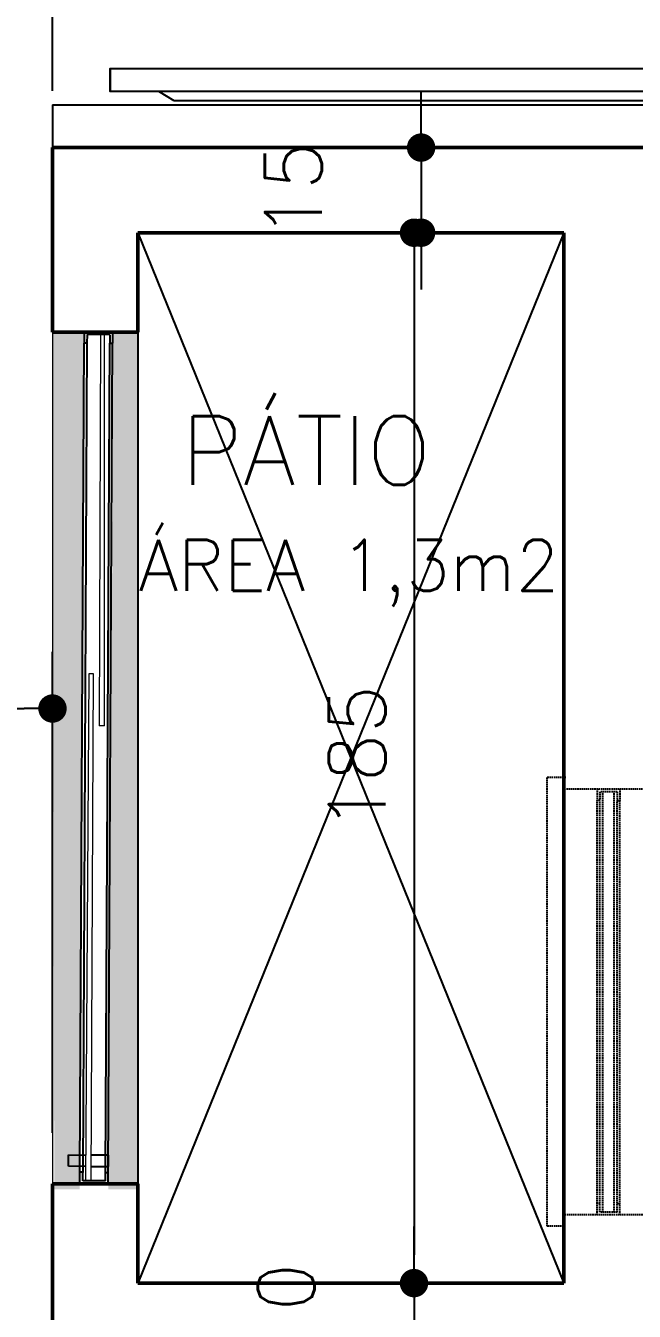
# Model space of a CAD drawing. Header units: inches. Extents: x 580771 to 691655, y 7719261 to 7829530.
# Drawn here: x 687464.4 to 687571.5, y 7727443.2 to 7727669.6 of the extents above; entities that cross this region are included whole.
import ezdxf

# ---------------------------------------------------------------- set-up
doc = ezdxf.new("R2010")
doc.units = ezdxf.units.IN
doc.header["$MEASUREMENT"] = 0
doc.header["$PDMODE"] = 2
doc.linetypes.add('HIDDEN', pattern=[0.375, 0.25, -0.125])
for name, color, linetype in [('02', 2, 'Continuous'), ('ACESSORIOS', 2, 'Continuous'), ('Hachuria - Moveis', 1, 'Continuous'), ('Layer3', 3, 'Continuous'), ('NIVEL', 2, 'Continuous'), ('Piso', 55, 'Continuous'), ('PN010', 1, 'Continuous'), ('Projeção Janela - Viga', 1, 'HIDDEN')]:
    doc.layers.add(name, color=color, linetype=linetype)
for name, color, linetype, lineweight in [('Hachura', 1, 'Continuous', 9), ('Parede Baixa', 5, 'Continuous', 50), ('Pisos Externos', 15, 'Continuous', 9), ('Portas - Janelas', 2, 'Continuous', 20)]:
    doc.layers.add(name, color=color, linetype=linetype, lineweight=lineweight)
doc.styles.add('R80E50', font='romans.shx', dxfattribs={"height": 10})
doc.dimstyles.new('ARQ50', dxfattribs={"dimscale": 50, "dimtxt": 10, "dimasz": 0.1, "dimexe": 0.2, "dimexo": 0.2, "dimgap": 0.1, "dimtad": 1, "dimdec": 0, "dimzin": 12, "dimdsep": 46, "dimtxsty": 'R80E50', "dimblk1": 'DOT', "dimblk2": 'DOT', "dimsah": 1, "dimcen": 0.4, "dimclrd": 15, "dimclre": 15, "dimclrt": 3, "dimadec": 0, "dimazin": 0, "dimtfac": 1, "dimtdec": 0, "dimtmove": 2, "dimatfit": 3, "dimldrblk": 'DOT', "dimfxl": 0.2, "dimtolj": 1, "dimtzin": 12, "dimarcsym": 0})

# ---------------------------------------------------------------- blocks, each defined once
blk = doc.blocks.new('_DOT')
at = {"color": 0, "linetype": 'ByBlock'}
blk.add_line((-0.5, 0), (-1, 0), dxfattribs=at)
at = {"color": 0, "linetype": 'ByBlock', "const_width": 0.5}
blk.add_lwpolyline([(-0.25, 0, 1), (0.25, 0, 1)], format="xyb", close=True, dxfattribs=at)
blk = doc.blocks.new('*D173')
at = {"layer": 'Defpoints', "color": 0, "transparency": 16777216}
for p in [(687469.08, 7727549.37), (687234.08, 7727521.17), (687469.08, 7727464.67)]:
    blk.add_point(p, dxfattribs=at)
at = {"layer": 'NIVEL', "color": 15, "lineweight": -2, "transparency": 16777216}
for p, q in [((687234.08, 7727531.17), (687234.08, 7727559.37)), ((687469.08, 7727474.67), (687469.08, 7727559.37)), ((687239.08, 7727549.37), (687464.08, 7727549.37))]:
    blk.add_line(p, q, dxfattribs=at)
at = {"layer": 'NIVEL', "color": 15, "lineweight": -2, "transparency": 16777216, "xscale": 5, "yscale": 5, "zscale": 5, "rotation": 180}
blk.add_blockref('_DOT', (687234.08, 7727549.37), dxfattribs=at)
at = {"layer": 'NIVEL', "color": 15, "lineweight": -2, "transparency": 16777216, "xscale": 5, "yscale": 5, "zscale": 5}
blk.add_blockref('_DOT', (687469.08, 7727549.37), dxfattribs=at)
at = {"layer": 'NIVEL', "color": 3, "transparency": 16777216, "insert": (687351.58, 7727559.37), "char_height": 10, "attachment_point": 5, "style": 'R80E50'}
blk.add_mtext('\\A1;235', dxfattribs=at)
blk = doc.blocks.new('*D174')
at = {"layer": 'Defpoints', "color": 0, "transparency": 16777216}
for p in [(687744.08, 7727680.15), (687469.08, 7727648.17), (687744.08, 7727648.17)]:
    blk.add_point(p, dxfattribs=at)
at = {"layer": 'NIVEL', "color": 15, "lineweight": -2, "transparency": 16777216}
for p, q in [((687469.08, 7727658.17), (687469.08, 7727690.15)), ((687744.08, 7727658.17), (687744.08, 7727690.15)), ((687474.08, 7727680.15), (687739.08, 7727680.15))]:
    blk.add_line(p, q, dxfattribs=at)
at = {"layer": 'NIVEL', "color": 15, "lineweight": -2, "transparency": 16777216, "xscale": 5, "yscale": 5, "zscale": 5, "rotation": 180}
blk.add_blockref('_DOT', (687469.08, 7727680.15), dxfattribs=at)
at = {"layer": 'NIVEL', "color": 15, "lineweight": -2, "transparency": 16777216, "xscale": 5, "yscale": 5, "zscale": 5}
blk.add_blockref('_DOT', (687744.08, 7727680.15), dxfattribs=at)
at = {"layer": 'NIVEL', "color": 3, "transparency": 16777216, "insert": (687606.58, 7727690.15), "char_height": 10, "attachment_point": 5, "style": 'R80E50'}
blk.add_mtext('\\A1;275', dxfattribs=at)
blk = doc.blocks.new('*D175')
at = {"layer": 'Defpoints', "color": 0, "transparency": 16777216}
for p in [(687559.08, 7727648.17), (687533.98, 7727633.17), (687559.08, 7727633.17)]:
    blk.add_point(p, dxfattribs=at)
at = {"layer": 'NIVEL', "color": 15, "lineweight": -2, "transparency": 16777216}
for p, q in [((687533.98, 7727653.17), (687533.98, 7727658.17)), ((687549.08, 7727648.17), (687523.98, 7727648.17)), ((687533.98, 7727648.17), (687533.98, 7727633.17)), ((687549.08, 7727633.17), (687523.98, 7727633.17)), ((687533.98, 7727628.17), (687533.98, 7727623.17))]:
    blk.add_line(p, q, dxfattribs=at)
at = {"layer": 'NIVEL', "color": 15, "lineweight": -2, "transparency": 16777216, "xscale": 5, "yscale": 5, "zscale": 5}
for p, rotation in [((687533.98, 7727648.17), 270), ((687533.98, 7727633.17), 90)]:
    blk.add_blockref('_DOT', p, dxfattribs=dict(at, rotation=rotation))
at = {"layer": 'NIVEL', "color": 3, "transparency": 16777216, "insert": (687511.48, 7727640.67), "char_height": 10, "attachment_point": 5, "rotation": 90, "style": 'R80E50'}
blk.add_mtext('\\A1;15', dxfattribs=at)
blk = doc.blocks.new('*D176')
at = {"layer": 'Defpoints', "color": 0, "transparency": 16777216}
for p in [(687559.08, 7727633.17), (687532.73, 7727448.17), (687559.08, 7727448.17)]:
    blk.add_point(p, dxfattribs=at)
at = {"layer": 'NIVEL', "color": 15, "lineweight": -2, "transparency": 16777216}
for p, q in [((687549.08, 7727633.17), (687522.73, 7727633.17)), ((687532.73, 7727628.17), (687532.73, 7727453.17)), ((687549.08, 7727448.17), (687522.73, 7727448.17))]:
    blk.add_line(p, q, dxfattribs=at)
at = {"layer": 'NIVEL', "color": 15, "lineweight": -2, "transparency": 16777216, "xscale": 5, "yscale": 5, "zscale": 5}
for p, rotation in [((687532.73, 7727633.17), 90), ((687532.73, 7727448.17), 270)]:
    blk.add_blockref('_DOT', p, dxfattribs=dict(at, rotation=rotation))
at = {"layer": 'NIVEL', "color": 3, "transparency": 16777216, "insert": (687522.73, 7727540.67), "char_height": 10, "attachment_point": 5, "rotation": 90, "style": 'R80E50'}
blk.add_mtext('\\A1;185', dxfattribs=at)
blk = doc.blocks.new('*D177')
at = {"layer": 'Defpoints', "color": 0, "transparency": 16777216}
for p in [(687559.08, 7727448.17), (687532.73, 7727438.17), (687559.08, 7727438.17)]:
    blk.add_point(p, dxfattribs=at)
at = {"layer": 'NIVEL', "color": 15, "lineweight": -2, "transparency": 16777216}
for p, q in [((687532.73, 7727453.17), (687532.73, 7727458.17)), ((687549.08, 7727448.17), (687522.73, 7727448.17)), ((687532.73, 7727448.17), (687532.73, 7727438.17)), ((687549.08, 7727438.17), (687522.73, 7727438.17)), ((687532.73, 7727433.17), (687532.73, 7727428.17))]:
    blk.add_line(p, q, dxfattribs=at)
at = {"layer": 'NIVEL', "color": 15, "lineweight": -2, "transparency": 16777216, "xscale": 5, "yscale": 5, "zscale": 5}
for p, rotation in [((687532.73, 7727448.17), 270), ((687532.73, 7727438.17), 90)]:
    blk.add_blockref('_DOT', p, dxfattribs=dict(at, rotation=rotation))
at = {"layer": 'NIVEL', "color": 3, "transparency": 16777216, "insert": (687510.23, 7727443.17), "char_height": 10, "attachment_point": 5, "rotation": 90, "style": 'R80E50'}
blk.add_mtext('\\A1;10', dxfattribs=at)

msp = doc.modelspace()

# ---------------------------------------------------------------- hatches: boundary and pattern name
at = {"layer": 'Pisos Externos'}
h = msp.add_hatch(dxfattribs=at)
h.set_pattern_fill('AR-SAND', color=256, scale=0.05, angle=225.08858)
h.set_pattern_definition([(262.5885755, (694331.484, 7663405.886), (1.78949214, -1.67100301), [0, -1.9304, 0, -2.159, 0, -2.06375]), (232.5885755, (694331.484, 7663405.886), (0.95142842, -4.12219834), [0, -1.0414, 0, -1.7399, 0, -0.66675]), (192.5885755, (694332.5868, 7663406.9923), (-2.78716461, -2.80597368), [0, -0.635, 0, -2.286, 0, -2.9845]), (182.5885755, (694332.5868, 7663406.9923), (-1.90601143, -3.49070464), [0, -0.3175, 0, -1.4986, 0, -1.7145])])
h.paths.add_polyline_path([(687484.078, 7727615.671), (687484.078, 7727464.671), (687478.893, 7727464.681), (687478.908, 7727467.647), (687479.656, 7727583.644), (687479.668, 7727615.647)])
h.paths.add_polyline_path([(687474.668, 7727615.671), (687474.656, 7727583.677), (687473.908, 7727467.679), (687473.893, 7727464.692), (687469.404, 7727464.701), (687469.078, 7727615.671)])

# ---------------------------------------------------------------- linework, layer by layer
msp.add_line((687479.264, 7727662.078), (687479.264, 7727658.052))
at = {"layer": 'ACESSORIOS'}
for q in [(687469.078, 7727648.171), (687604.112, 7727655.72)]:
    msp.add_line((687469.096, 7727655.72), q, dxfattribs=at)
at = {"layer": 'Hachura'}
msp.add_line((687478.221, 7727546.321), (687477.315, 7727546.321), dxfattribs=at)
for points in [[(687477.535, 7727615.215), (687477.315, 7727546.321)], [(687478.221, 7727546.321), (687478.231, 7727615.211)], [(687475.474, 7727555.508), (687474.898, 7727466.173)], [(687475.898, 7727466.166), (687476.282, 7727555.508), (687475.474, 7727555.508)]]:
    msp.add_lwpolyline(points, dxfattribs=at)
at = {"layer": 'Hachuria - Moveis'}
for p, q in [((687474.668, 7727615.671), (687474.656, 7727613.734)), ((687475.165, 7727615.231), (687475.156, 7727613.731)), ((687479.165, 7727615.205), (687475.165, 7727615.231)), ((687479.165, 7727615.205), (687479.156, 7727613.705)), ((687479.668, 7727615.647), (687479.656, 7727613.702)), ((687475.156, 7727613.731), (687474.656, 7727613.734)), ((687479.156, 7727613.705), (687479.656, 7727613.702)), ((687473.895, 7727465.671), (687473.908, 7727467.707)), ((687474.408, 7727467.704), (687473.908, 7727467.707)), ((687474.398, 7727466.204), (687474.408, 7727467.704)), ((687478.398, 7727466.178), (687478.408, 7727467.678)), ((687478.408, 7727467.678), (687478.908, 7727467.675)), ((687478.895, 7727465.671), (687478.908, 7727467.675)), ((687478.398, 7727466.178), (687474.398, 7727466.204))]:
    msp.add_line(p, q, dxfattribs=at)
at = {"layer": 'Parede Baixa'}
for p, q in [((687469.078, 7727648.171), (687744.078, 7727648.171)), ((687469.078, 7727648.171), (687469.078, 7727615.671)), ((687484.078, 7727633.171), (687559.078, 7727633.171)), ((687484.078, 7727633.171), (687484.078, 7727615.671)), ((687559.078, 7727633.171), (687559.078, 7727448.171)), ((687469.078, 7727615.671), (687484.078, 7727615.671)), ((687469.078, 7727465.671), (687484.078, 7727465.671)), ((687469.078, 7727465.671), (687469.078, 7727438.171)), ((687484.078, 7727465.671), (687484.078, 7727448.171)), ((687484.078, 7727448.171), (687559.078, 7727448.171))]:
    msp.add_line(p, q, dxfattribs=at)
at = {"layer": 'Piso'}
for p, q in [((687559.078, 7727633.171), (687484.078, 7727448.171)), ((687484.078, 7727633.171), (687559.078, 7727448.171)), ((687473.908, 7727467.679), (687474.656, 7727613.734)), ((687475.156, 7727613.731), (687474.408, 7727467.676)), ((687478.408, 7727467.65), (687479.156, 7727613.705)), ((687478.908, 7727467.647), (687479.656, 7727613.702))]:
    msp.add_line(p, q, dxfattribs=at)
at = {"layer": 'PN010'}
for p, q in [((687490.502, 7727656.394), (687487.787, 7727658.052)), ((687586.611, 7727656.394), (687490.502, 7727656.394)), ((687484.078, 7727615.671), (687484.078, 7727464.671)), ((687471.915, 7727468.747), (687471.924, 7727470.747)), ((687471.924, 7727470.747), (687474.927, 7727470.728)), ((687478.924, 7727470.713), (687475.927, 7727470.732)), ((687478.914, 7727468.713), (687478.924, 7727470.713)), ((687474.915, 7727468.732), (687471.915, 7727468.747)), ((687475.915, 7727468.728), (687478.914, 7727468.713))]:
    msp.add_line(p, q, dxfattribs=at)
msp.add_lwpolyline([(687599.264, 7727662.078), (687599.264, 7727658.052), (687479.264, 7727658.052), (687479.264, 7727662.078)], close=True, dxfattribs=at)
at = {"layer": 'Portas - Janelas'}
msp.add_line((687469.078, 7727615.671), (687469.078, 7727464.671), dxfattribs=at)
at = {"layer": 'Projeção Janela - Viga'}
for p, q in [((687559.445, 7727537.195), (687556.099, 7727537.195)), ((687556.099, 7727537.195), (687556.099, 7727458.197)), ((687574.466, 7727535.195), (687559.435, 7727535.195)), ((687564.967, 7727535.195), (687564.967, 7727533.195)), ((687565.467, 7727533.195), (687564.967, 7727533.195)), ((687564.967, 7727462.195), (687564.967, 7727533.195)), ((687568.467, 7727534.695), (687565.467, 7727534.695)), ((687565.467, 7727534.695), (687565.467, 7727533.195)), ((687565.467, 7727462.195), (687565.467, 7727533.195)), ((687565.967, 7727460.695), (687565.967, 7727534.695)), ((687567.967, 7727460.695), (687567.967, 7727534.695)), ((687568.467, 7727534.695), (687568.467, 7727533.195)), ((687568.467, 7727533.195), (687568.967, 7727533.195)), ((687568.467, 7727460.695), (687568.467, 7727533.195)), ((687568.967, 7727535.195), (687568.967, 7727533.195)), ((687568.967, 7727460.195), (687568.967, 7727533.195)), ((687564.967, 7727460.195), (687564.967, 7727462.195)), ((687565.467, 7727462.195), (687564.967, 7727462.195)), ((687565.467, 7727460.695), (687565.467, 7727462.195)), ((687568.467, 7727460.695), (687565.467, 7727460.695)), ((687568.467, 7727460.695), (687568.467, 7727462.195)), ((687568.467, 7727462.195), (687568.967, 7727462.195)), ((687568.967, 7727460.195), (687568.967, 7727462.195)), ((687574.109, 7727460.217), (687559.078, 7727460.217)), ((687559.068, 7727458.197), (687556.099, 7727458.197))]:
    msp.add_line(p, q, dxfattribs=at)

# ---------------------------------------------------------------- texts
at = {"layer": '02', "insert": (687484.27, 7727567.358), "char_height": 9, "width": 104.16053, "attachment_point": 7, "style": 'R80E50'}
msp.add_mtext('\\pxt7;{\\C2;ÁREA 1,3m2}', dxfattribs=at)
at = {"layer": 'Layer3', "style": 'R80E50'}
msp.add_text('PÁTIO', height=12.1, dxfattribs=at).set_placement((687491.707, 7727588.777))

# ---------------------------------------------------------------- dimensions: what is measured, and where the dimension line sits
at = {"layer": 'NIVEL'}
for base, p1, p2, picture, middle in [((687744.078, 7727680.155), (687469.078, 7727648.171), (687744.078, 7727648.171), '*D174', (687606.578, 7727690.155)), ((687469.078, 7727549.365), (687234.078, 7727521.171), (687469.078, 7727464.671), '*D173', (687351.578, 7727559.365))]:
    dim = msp.add_linear_dim(base=base, p1=p1, p2=p2, dimstyle='ARQ50', dxfattribs=at)
    dim.commit()
    dim.dimension.update_dxf_attribs({"geometry": picture, "text_midpoint": middle})
for base, p1, p2, picture, middle in [((687533.98, 7727633.171), (687559.078, 7727648.171), (687559.078, 7727633.171), '*D175', (687511.48, 7727640.671)), ((687532.73, 7727448.171), (687559.078, 7727633.171), (687559.078, 7727448.171), '*D176', (687522.73, 7727540.671)), ((687532.73, 7727438.171), (687559.078, 7727448.171), (687559.078, 7727438.171), '*D177', (687510.23, 7727443.171))]:
    dim = msp.add_linear_dim(base=base, p1=p1, p2=p2, angle=90, dimstyle='ARQ50', dxfattribs=at)
    dim.commit()
    dim.dimension.update_dxf_attribs({"geometry": picture, "text_midpoint": middle})

doc.saveas('drawing.dxf')
